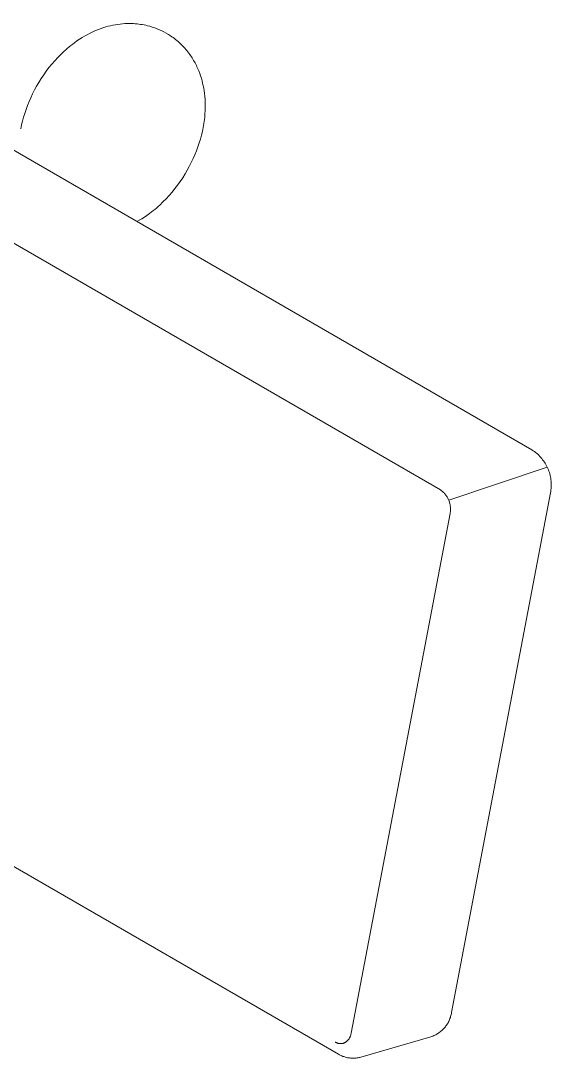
# Model space of a CAD drawing. Header units: millimetres. Extents: x -67 to 4862, y -244 to 3199.
# Drawn here: x 4723.5 to 4842, y 1166.7 to 1398.2 of the extents above; entities that cross this region are included whole.
import ezdxf

# ---------------------------------------------------------------- set-up
doc = ezdxf.new("R2010")
doc.units = ezdxf.units.MM
doc.layers.add('ZANO_R', color=7, linetype='Continuous', lineweight=0)

msp = doc.modelspace()

# ---------------------------------------------------------------- linework, layer by layer
at = {"layer": 'ZANO_R'}
for p, q in [((4817.24, 1293.56), (4615.86, 1409.82)), ((4837.71, 1302.46), (4670.8, 1398.83)), ((4739.76, 1395.81), (4740.22, 1396.01)), ((4740.22, 1396.01), (4740.68, 1396.2)), ((4740.68, 1396.2), (4741.14, 1396.37)), ((4741.14, 1396.37), (4741.6, 1396.54)), ((4741.6, 1396.54), (4742.07, 1396.7)), ((4742.07, 1396.7), (4742.54, 1396.84)), ((4742.54, 1396.84), (4743.06, 1396.99)), ((4743.06, 1396.99), (4743.59, 1397.11)), ((4743.59, 1397.11), (4744.12, 1397.23)), ((4744.12, 1397.23), (4744.65, 1397.33)), ((4744.65, 1397.33), (4745.18, 1397.41)), ((4745.18, 1397.41), (4745.72, 1397.48)), ((4745.72, 1397.48), (4746.25, 1397.54)), ((4746.25, 1397.54), (4746.79, 1397.57)), ((4746.79, 1397.57), (4747.28, 1397.59)), ((4747.28, 1397.59), (4747.76, 1397.6)), ((4747.76, 1397.6), (4748.24, 1397.59)), ((4748.24, 1397.59), (4748.72, 1397.57)), ((4748.72, 1397.57), (4749.11, 1397.55)), ((4749.11, 1397.55), (4749.5, 1397.51)), ((4749.5, 1397.51), (4749.89, 1397.47)), ((4749.89, 1397.47), (4750.28, 1397.41)), ((4750.28, 1397.41), (4750.67, 1397.35)), ((4750.67, 1397.35), (4751.05, 1397.28)), ((4751.05, 1397.28), (4751.44, 1397.2)), ((4751.44, 1397.2), (4751.82, 1397.11)), ((4751.82, 1397.11), (4752.36, 1396.97)), ((4752.36, 1396.97), (4752.9, 1396.81)), ((4752.9, 1396.81), (4753.44, 1396.63)), ((4753.44, 1396.63), (4753.96, 1396.43)), ((4753.96, 1396.43), (4754.48, 1396.21)), ((4754.48, 1396.21), (4755, 1395.97)), ((4735.51, 1393.3), (4736.06, 1393.7)), ((4736.06, 1393.7), (4736.63, 1394.08)), ((4736.63, 1394.08), (4737.2, 1394.44)), ((4737.2, 1394.44), (4737.78, 1394.79)), ((4737.78, 1394.79), (4738.32, 1395.09)), ((4738.32, 1395.09), (4738.87, 1395.38)), ((4738.87, 1395.38), (4739.31, 1395.6)), ((4739.31, 1395.6), (4739.76, 1395.81)), ((4755, 1395.97), (4755.5, 1395.72)), ((4755.5, 1395.72), (4755.99, 1395.45)), ((4756.1, 1395.39), (4756.54, 1395.13)), ((4756.54, 1395.13), (4756.96, 1394.86)), ((4756.96, 1394.86), (4757.26, 1394.66)), ((4757.26, 1394.66), (4757.55, 1394.45)), ((4757.55, 1394.45), (4757.83, 1394.24)), ((4757.83, 1394.24), (4758.11, 1394.02)), ((4758.11, 1394.02), (4758.39, 1393.8)), ((4758.39, 1393.8), (4758.66, 1393.57)), ((4732.49, 1390.72), (4733.21, 1391.41)), ((4733.21, 1391.41), (4733.58, 1391.75)), ((4733.58, 1391.75), (4733.96, 1392.07)), ((4733.96, 1392.07), (4734.34, 1392.39)), ((4734.34, 1392.39), (4734.73, 1392.7)), ((4734.73, 1392.7), (4735.12, 1393.01)), ((4735.12, 1393.01), (4735.51, 1393.3)), ((4758.66, 1393.57), (4758.92, 1393.33)), ((4758.92, 1393.33), (4759.18, 1393.09)), ((4759.18, 1393.09), (4759.43, 1392.84)), ((4759.43, 1392.84), (4759.68, 1392.59)), ((4759.68, 1392.59), (4759.92, 1392.34)), ((4759.92, 1392.34), (4760.16, 1392.07)), ((4760.16, 1392.07), (4760.39, 1391.81)), ((4760.39, 1391.81), (4760.62, 1391.54)), ((4760.62, 1391.54), (4760.84, 1391.26)), ((4730.46, 1388.53), (4731.11, 1389.28)), ((4731.11, 1389.28), (4731.79, 1390.02)), ((4731.79, 1390.02), (4732.49, 1390.72)), ((4760.84, 1391.26), (4761.06, 1390.98)), ((4761.06, 1390.98), (4761.25, 1390.72)), ((4761.25, 1390.72), (4761.44, 1390.45)), ((4761.44, 1390.45), (4761.62, 1390.18)), ((4761.62, 1390.18), (4761.79, 1389.91)), ((4761.79, 1389.91), (4761.96, 1389.64)), ((4761.96, 1389.64), (4762.13, 1389.36)), ((4762.13, 1389.36), (4762.29, 1389.08)), ((4762.29, 1389.08), (4762.44, 1388.8)), ((4728.65, 1386.14), (4729.22, 1386.95)), ((4729.22, 1386.95), (4729.82, 1387.75)), ((4729.82, 1387.75), (4730.46, 1388.53)), ((4762.44, 1388.8), (4762.59, 1388.51)), ((4762.59, 1388.51), (4762.74, 1388.23)), ((4762.74, 1388.23), (4762.88, 1387.94)), ((4762.88, 1387.94), (4763.01, 1387.64)), ((4763.01, 1387.64), (4763.14, 1387.35)), ((4763.14, 1387.35), (4763.27, 1387.05)), ((4763.27, 1387.05), (4763.5, 1386.45)), ((4727.07, 1383.64), (4727.57, 1384.47)), ((4727.57, 1384.47), (4728.09, 1385.32)), ((4728.09, 1385.32), (4728.65, 1386.14)), ((4763.5, 1386.45), (4763.69, 1385.91)), ((4763.69, 1385.91), (4763.86, 1385.37)), ((4763.86, 1385.37), (4764.01, 1384.83)), ((4764.01, 1384.83), (4764.15, 1384.28)), ((4726.16, 1381.91), (4726.61, 1382.78)), ((4726.61, 1382.78), (4727.07, 1383.64)), ((4764.15, 1384.28), (4764.28, 1383.72)), ((4764.28, 1383.72), (4764.39, 1383.17)), ((4764.39, 1383.17), (4764.48, 1382.61)), ((4764.48, 1382.61), (4764.56, 1382.04)), ((4725.02, 1379.31), (4725.37, 1380.18)), ((4725.37, 1380.18), (4725.75, 1381.03)), ((4725.75, 1381.03), (4726.16, 1381.91)), ((4764.56, 1382.04), (4764.63, 1381.34)), ((4764.63, 1381.34), (4764.69, 1380.64)), ((4764.69, 1380.64), (4764.72, 1379.93)), ((4764.72, 1379.93), (4764.73, 1379.23)), ((4724.14, 1376.69), (4724.4, 1377.54)), ((4724.4, 1377.54), (4724.7, 1378.43)), ((4724.7, 1378.43), (4725.02, 1379.31)), ((4764.67, 1377.57), (4764.64, 1377.11)), ((4764.7, 1378.02), (4764.67, 1377.57)), ((4764.72, 1378.62), (4764.7, 1378.02)), ((4764.73, 1379.23), (4764.72, 1378.62)), ((4723.7, 1374.96), (4723.9, 1375.83)), ((4723.9, 1375.83), (4724.14, 1376.69)), ((4764.42, 1375.31), (4764.26, 1374.4)), ((4764.55, 1376.21), (4764.42, 1375.31)), ((4764.6, 1376.66), (4764.55, 1376.21)), ((4764.64, 1377.11), (4764.6, 1376.66)), ((4723.51, 1374.09), (4723.7, 1374.96)), ((4764.08, 1373.53), (4763.87, 1372.66)), ((4764.26, 1374.4), (4764.08, 1373.53)), ((4763.38, 1370.95), (4763.08, 1370.06)), ((4763.64, 1371.8), (4763.38, 1370.95)), ((4763.87, 1372.66), (4763.64, 1371.8)), ((4762.41, 1368.31), (4762.03, 1367.46)), ((4762.76, 1369.18), (4762.41, 1368.31)), ((4763.08, 1370.06), (4762.76, 1369.18)), ((4761.61, 1366.58), (4761.17, 1365.71)), ((4762.03, 1367.46), (4761.61, 1366.58)), ((4760.21, 1364.02), (4759.69, 1363.17)), ((4760.7, 1364.86), (4760.21, 1364.02)), ((4761.17, 1365.71), (4760.7, 1364.86)), ((4758.55, 1361.54), (4757.95, 1360.75)), ((4759.13, 1362.35), (4758.55, 1361.54)), ((4759.69, 1363.17), (4759.13, 1362.35)), ((4756.66, 1359.21), (4755.99, 1358.47)), ((4757.32, 1359.96), (4756.66, 1359.21)), ((4757.95, 1360.75), (4757.32, 1359.96)), ((4754.19, 1356.74), (4753.82, 1356.42)), ((4754.56, 1357.08), (4754.19, 1356.74)), ((4755.29, 1357.77), (4754.56, 1357.08)), ((4755.99, 1358.47), (4755.29, 1357.77)), ((4751.15, 1354.42), (4750.58, 1354.05)), ((4751.71, 1354.79), (4751.15, 1354.42)), ((4752.27, 1355.19), (4751.71, 1354.79)), ((4752.66, 1355.48), (4752.27, 1355.19)), ((4753.05, 1355.79), (4752.66, 1355.48)), ((4753.44, 1356.1), (4753.05, 1355.79)), ((4753.82, 1356.42), (4753.44, 1356.1)), ((4749.99, 1353.7), (4749.47, 1353.41)), ((4750.58, 1354.05), (4749.99, 1353.7)), ((4837.98, 1302.28), (4837.71, 1302.46)), ((4837.71, 1302.46), (4837.98, 1302.28)), ((4838.24, 1302.09), (4837.98, 1302.28)), ((4837.98, 1302.28), (4838.24, 1302.09)), ((4838.5, 1301.89), (4838.24, 1302.09)), ((4838.24, 1302.09), (4838.5, 1301.89)), ((4838.75, 1301.69), (4838.5, 1301.89)), ((4838.5, 1301.89), (4838.75, 1301.69)), ((4839, 1301.47), (4838.75, 1301.69)), ((4838.75, 1301.69), (4839, 1301.47)), ((4839.23, 1301.24), (4839, 1301.47)), ((4839, 1301.47), (4839.23, 1301.24)), ((4839.46, 1301.01), (4839.23, 1301.24)), ((4839.23, 1301.24), (4839.46, 1301.01)), ((4839.68, 1300.77), (4839.46, 1301.01)), ((4839.46, 1301.01), (4839.68, 1300.77)), ((4839.89, 1300.52), (4839.68, 1300.77)), ((4839.68, 1300.77), (4839.89, 1300.52)), ((4840.09, 1300.27), (4839.89, 1300.52)), ((4839.89, 1300.52), (4840.09, 1300.27)), ((4840.29, 1300.01), (4840.09, 1300.27)), ((4840.09, 1300.27), (4840.29, 1300.01)), ((4840.47, 1299.74), (4840.29, 1300.01)), ((4840.29, 1300.01), (4840.47, 1299.74)), ((4840.65, 1299.46), (4840.47, 1299.74)), ((4840.47, 1299.74), (4840.65, 1299.46)), ((4840.81, 1299.18), (4840.65, 1299.46)), ((4840.65, 1299.46), (4840.81, 1299.18)), ((4840.97, 1298.9), (4840.81, 1299.18)), ((4840.81, 1299.18), (4840.97, 1298.9)), ((4841.11, 1298.6), (4840.97, 1298.9)), ((4840.97, 1298.9), (4841.11, 1298.6)), ((4819.1, 1291.24), (4841.11, 1298.62)), ((4841.25, 1298.31), (4841.11, 1298.6)), ((4841.11, 1298.6), (4841.25, 1298.31)), ((4841.37, 1298.01), (4841.25, 1298.31)), ((4841.25, 1298.31), (4841.37, 1298.01)), ((4841.48, 1297.7), (4841.37, 1298.01)), ((4841.37, 1298.01), (4841.48, 1297.7)), ((4841.59, 1297.39), (4841.48, 1297.7)), ((4841.48, 1297.7), (4841.59, 1297.39)), ((4841.68, 1297.08), (4841.59, 1297.39)), ((4841.59, 1297.39), (4841.68, 1297.08)), ((4841.76, 1296.77), (4841.68, 1297.08)), ((4841.68, 1297.08), (4841.76, 1296.77)), ((4841.83, 1296.45), (4841.76, 1296.77)), ((4841.76, 1296.77), (4841.83, 1296.45)), ((4841.89, 1296.13), (4841.83, 1296.45)), ((4841.83, 1296.45), (4841.89, 1296.13)), ((4841.94, 1295.81), (4841.89, 1296.13)), ((4841.89, 1296.13), (4841.94, 1295.81)), ((4841.97, 1295.48), (4841.94, 1295.81)), ((4841.94, 1295.81), (4841.97, 1295.48)), ((4842, 1295.16), (4841.97, 1295.48)), ((4841.97, 1295.48), (4842, 1295.16)), ((4841.99, 1293.86), (4842.01, 1294.18)), ((4842.01, 1294.18), (4841.99, 1293.86)), ((4842.01, 1294.83), (4842, 1295.16)), ((4842, 1295.16), (4842.01, 1294.83)), ((4842.01, 1294.51), (4842.01, 1294.83)), ((4842.01, 1294.83), (4842.01, 1294.51)), ((4842.01, 1294.18), (4842.01, 1294.51)), ((4842.01, 1294.51), (4842.01, 1294.18)), ((4817.38, 1293.45), (4817.24, 1293.56)), ((4817.53, 1293.34), (4817.38, 1293.45)), ((4817.67, 1293.22), (4817.53, 1293.34)), ((4817.81, 1293.1), (4817.67, 1293.22)), ((4817.94, 1292.97), (4817.81, 1293.1)), ((4818.07, 1292.84), (4817.94, 1292.97)), ((4818.19, 1292.71), (4818.07, 1292.84)), ((4818.31, 1292.57), (4818.19, 1292.71)), ((4818.42, 1292.42), (4818.31, 1292.57)), ((4818.53, 1292.28), (4818.42, 1292.42)), ((4818.63, 1292.13), (4818.53, 1292.28)), ((4818.73, 1291.97), (4818.63, 1292.13)), ((4818.82, 1291.81), (4818.73, 1291.97)), ((4819.74, 1176.9), (4841.86, 1292.89)), ((4841.86, 1292.89), (4819.74, 1176.9)), ((4841.86, 1292.89), (4841.91, 1293.21)), ((4841.91, 1293.21), (4841.86, 1292.89)), ((4841.91, 1293.21), (4841.95, 1293.53)), ((4841.95, 1293.53), (4841.91, 1293.21)), ((4841.95, 1293.53), (4841.99, 1293.86)), ((4841.99, 1293.86), (4841.95, 1293.53)), ((4818.91, 1291.65), (4818.82, 1291.81)), ((4818.99, 1291.49), (4818.91, 1291.65)), ((4819.07, 1291.32), (4818.99, 1291.49)), ((4819.14, 1291.15), (4819.07, 1291.32)), ((4819.2, 1290.98), (4819.14, 1291.15)), ((4819.26, 1290.81), (4819.2, 1290.98)), ((4819.31, 1290.63), (4819.26, 1290.81)), ((4819.36, 1290.45), (4819.31, 1290.63)), ((4819.4, 1290.27), (4819.36, 1290.45)), ((4819.43, 1290.09), (4819.4, 1290.27)), ((4819.46, 1289.91), (4819.43, 1290.09)), ((4819.48, 1289.73), (4819.46, 1289.91)), ((4819.5, 1289.55), (4819.48, 1289.73)), ((4819.5, 1289.37), (4819.5, 1289.55)), ((4819.42, 1288.27), (4797.31, 1172.28)), ((4819.42, 1288.27), (4819.45, 1288.45)), ((4819.45, 1288.45), (4819.48, 1288.63)), ((4819.48, 1288.63), (4819.49, 1288.82)), ((4819.49, 1288.82), (4819.5, 1289)), ((4819.51, 1289.18), (4819.5, 1289.37)), ((4819.5, 1289), (4819.51, 1289.18)), ((4627.58, 1263.97), (4794.49, 1167.61)), ((4819.54, 1175.99), (4819.6, 1176.21)), ((4819.6, 1176.21), (4819.54, 1175.99)), ((4819.6, 1176.21), (4819.65, 1176.44)), ((4819.65, 1176.44), (4819.6, 1176.21)), ((4819.65, 1176.44), (4819.7, 1176.67)), ((4819.7, 1176.67), (4819.65, 1176.44)), ((4819.7, 1176.67), (4819.74, 1176.9)), ((4819.74, 1176.9), (4819.7, 1176.67)), ((4818.36, 1173.73), (4818.5, 1173.91)), ((4818.5, 1173.91), (4818.36, 1173.73)), ((4818.5, 1173.91), (4818.63, 1174.1)), ((4818.63, 1174.1), (4818.5, 1173.91)), ((4818.63, 1174.1), (4818.76, 1174.3)), ((4818.76, 1174.3), (4818.63, 1174.1)), ((4818.76, 1174.3), (4818.88, 1174.49)), ((4818.88, 1174.49), (4818.76, 1174.3)), ((4818.88, 1174.49), (4819, 1174.7)), ((4819, 1174.7), (4818.88, 1174.49)), ((4819, 1174.7), (4819.11, 1174.9)), ((4819.11, 1174.9), (4819, 1174.7)), ((4819.11, 1174.9), (4819.21, 1175.11)), ((4819.21, 1175.11), (4819.11, 1174.9)), ((4819.21, 1175.11), (4819.3, 1175.33)), ((4819.3, 1175.33), (4819.21, 1175.11)), ((4819.3, 1175.33), (4819.39, 1175.54)), ((4819.39, 1175.54), (4819.3, 1175.33)), ((4819.39, 1175.54), (4819.46, 1175.76)), ((4819.47, 1175.76), (4819.39, 1175.54)), ((4819.46, 1175.76), (4819.54, 1175.99)), ((4819.54, 1175.99), (4819.47, 1175.76)), ((4797.05, 1171.39), (4797.09, 1171.48)), ((4797.09, 1171.48), (4797.12, 1171.56)), ((4797.12, 1171.56), (4797.16, 1171.65)), ((4797.16, 1171.65), (4797.19, 1171.74)), ((4797.19, 1171.74), (4797.22, 1171.83)), ((4797.22, 1171.83), (4797.24, 1171.91)), ((4797.24, 1171.91), (4797.26, 1172.01)), ((4797.26, 1172.01), (4797.28, 1172.1)), ((4797.28, 1172.1), (4797.29, 1172.19)), ((4797.29, 1172.19), (4797.31, 1172.28)), ((4799.5, 1166.94), (4815.14, 1171.51)), ((4815.14, 1171.51), (4799.5, 1166.94)), ((4815.14, 1171.51), (4815.36, 1171.58)), ((4815.36, 1171.58), (4815.14, 1171.51)), ((4815.36, 1171.58), (4815.58, 1171.66)), ((4815.58, 1171.66), (4815.36, 1171.58)), ((4815.58, 1171.66), (4815.8, 1171.75)), ((4815.8, 1171.75), (4815.58, 1171.66)), ((4815.8, 1171.75), (4816.01, 1171.85)), ((4816.01, 1171.85), (4815.8, 1171.75)), ((4816.01, 1171.85), (4816.22, 1171.96)), ((4816.22, 1171.96), (4816.01, 1171.85)), ((4816.22, 1171.96), (4816.42, 1172.07)), ((4816.42, 1172.07), (4816.22, 1171.96)), ((4816.42, 1172.07), (4816.62, 1172.19)), ((4816.62, 1172.19), (4816.42, 1172.07)), ((4816.62, 1172.19), (4816.82, 1172.31)), ((4816.82, 1172.31), (4816.62, 1172.19)), ((4816.82, 1172.31), (4817.01, 1172.45)), ((4817.01, 1172.44), (4816.82, 1172.31)), ((4817.01, 1172.45), (4817.2, 1172.58)), ((4817.2, 1172.58), (4817.01, 1172.44)), ((4817.2, 1172.58), (4817.38, 1172.73)), ((4817.38, 1172.73), (4817.2, 1172.58)), ((4817.38, 1172.73), (4817.56, 1172.88)), ((4817.56, 1172.88), (4817.38, 1172.73)), ((4817.56, 1172.88), (4817.73, 1173.04)), ((4817.73, 1173.04), (4817.56, 1172.88)), ((4817.73, 1173.04), (4817.89, 1173.2)), ((4817.89, 1173.2), (4817.73, 1173.04)), ((4817.89, 1173.2), (4818.05, 1173.37)), ((4818.05, 1173.37), (4817.89, 1173.2)), ((4818.05, 1173.37), (4818.21, 1173.55)), ((4818.21, 1173.55), (4818.05, 1173.37)), ((4818.21, 1173.55), (4818.36, 1173.73)), ((4818.36, 1173.73), (4818.21, 1173.55)), ((4793.8, 1170.28), (4793.74, 1170.32)), ((4793.87, 1170.24), (4793.8, 1170.28)), ((4793.95, 1170.2), (4793.87, 1170.24)), ((4794.02, 1170.17), (4793.95, 1170.2)), ((4794.09, 1170.13), (4794.02, 1170.17)), ((4794.17, 1170.11), (4794.09, 1170.13)), ((4794.24, 1170.08), (4794.17, 1170.11)), ((4794.32, 1170.05), (4794.24, 1170.08)), ((4794.4, 1170.03), (4794.32, 1170.05)), ((4794.47, 1170.01), (4794.4, 1170.03)), ((4794.55, 1170), (4794.47, 1170.01)), ((4794.63, 1169.99), (4794.55, 1170)), ((4794.71, 1169.97), (4794.63, 1169.99)), ((4794.79, 1169.97), (4794.71, 1169.97)), ((4794.87, 1169.96), (4794.79, 1169.97)), ((4794.95, 1169.96), (4794.87, 1169.96)), ((4795.03, 1169.96), (4794.95, 1169.96)), ((4795.11, 1169.96), (4795.03, 1169.96)), ((4795.19, 1169.97), (4795.11, 1169.96)), ((4795.27, 1169.98), (4795.19, 1169.97)), ((4795.35, 1169.99), (4795.27, 1169.98)), ((4795.43, 1170), (4795.35, 1169.99)), ((4795.51, 1170.02), (4795.43, 1170)), ((4795.58, 1170.04), (4795.51, 1170.02)), ((4795.58, 1170.04), (4795.67, 1170.07)), ((4795.67, 1170.07), (4795.75, 1170.11)), ((4795.75, 1170.11), (4795.84, 1170.15)), ((4795.84, 1170.15), (4795.92, 1170.2)), ((4795.92, 1170.2), (4796, 1170.24)), ((4796, 1170.24), (4796.08, 1170.29)), ((4796.08, 1170.29), (4796.16, 1170.34)), ((4796.16, 1170.34), (4796.23, 1170.4)), ((4796.23, 1170.4), (4796.3, 1170.46)), ((4796.3, 1170.46), (4796.38, 1170.51)), ((4796.38, 1170.51), (4796.44, 1170.58)), ((4796.44, 1170.58), (4796.51, 1170.64)), ((4796.51, 1170.64), (4796.58, 1170.71)), ((4796.58, 1170.71), (4796.64, 1170.78)), ((4796.64, 1170.78), (4796.7, 1170.85)), ((4796.7, 1170.85), (4796.76, 1170.92)), ((4796.76, 1170.92), (4796.81, 1170.99)), ((4796.81, 1170.99), (4796.87, 1171.07)), ((4796.87, 1171.07), (4796.92, 1171.15)), ((4796.92, 1171.15), (4796.96, 1171.23)), ((4796.96, 1171.23), (4797.01, 1171.31)), ((4797.01, 1171.31), (4797.05, 1171.39)), ((4794.49, 1167.61), (4794.68, 1167.5)), ((4794.68, 1167.5), (4794.49, 1167.61)), ((4794.68, 1167.5), (4794.87, 1167.4)), ((4794.87, 1167.4), (4794.68, 1167.5)), ((4794.87, 1167.4), (4795.07, 1167.3)), ((4795.07, 1167.3), (4794.87, 1167.4)), ((4795.07, 1167.3), (4795.27, 1167.22)), ((4795.27, 1167.22), (4795.07, 1167.3)), ((4795.27, 1167.22), (4795.47, 1167.13)), ((4795.47, 1167.13), (4795.27, 1167.22)), ((4795.47, 1167.13), (4795.67, 1167.06)), ((4795.67, 1167.06), (4795.47, 1167.13)), ((4795.67, 1167.06), (4795.87, 1166.99)), ((4795.87, 1166.99), (4795.67, 1167.06)), ((4795.87, 1166.99), (4796.08, 1166.93)), ((4796.08, 1166.93), (4795.87, 1166.99)), ((4796.08, 1166.93), (4796.29, 1166.88)), ((4796.29, 1166.88), (4796.08, 1166.93)), ((4796.29, 1166.88), (4796.5, 1166.83)), ((4796.5, 1166.83), (4796.29, 1166.88)), ((4796.5, 1166.83), (4796.71, 1166.79)), ((4796.71, 1166.79), (4796.5, 1166.83)), ((4798.87, 1166.8), (4799.08, 1166.84)), ((4799.08, 1166.84), (4798.87, 1166.8)), ((4799.08, 1166.84), (4799.29, 1166.89)), ((4799.29, 1166.89), (4799.08, 1166.84)), ((4799.29, 1166.89), (4799.5, 1166.94)), ((4799.5, 1166.94), (4799.29, 1166.89)), ((4796.71, 1166.79), (4796.93, 1166.76)), ((4796.93, 1166.76), (4796.71, 1166.79)), ((4796.93, 1166.76), (4797.14, 1166.73)), ((4797.14, 1166.73), (4796.93, 1166.76)), ((4797.14, 1166.73), (4797.36, 1166.72)), ((4797.36, 1166.72), (4797.14, 1166.73)), ((4797.36, 1166.72), (4797.58, 1166.71)), ((4797.58, 1166.71), (4797.36, 1166.72)), ((4797.58, 1166.71), (4797.79, 1166.7)), ((4797.79, 1166.7), (4797.58, 1166.71)), ((4797.79, 1166.7), (4798.01, 1166.71)), ((4798.01, 1166.71), (4797.79, 1166.7)), ((4798.01, 1166.71), (4798.22, 1166.72)), ((4798.22, 1166.72), (4798.01, 1166.71)), ((4798.22, 1166.72), (4798.44, 1166.74)), ((4798.44, 1166.74), (4798.22, 1166.72)), ((4798.44, 1166.74), (4798.65, 1166.77)), ((4798.65, 1166.77), (4798.44, 1166.74)), ((4798.65, 1166.77), (4798.87, 1166.8)), ((4798.87, 1166.8), (4798.65, 1166.77))]:
    msp.add_line(p, q, dxfattribs=at)

doc.saveas('drawing.dxf')
